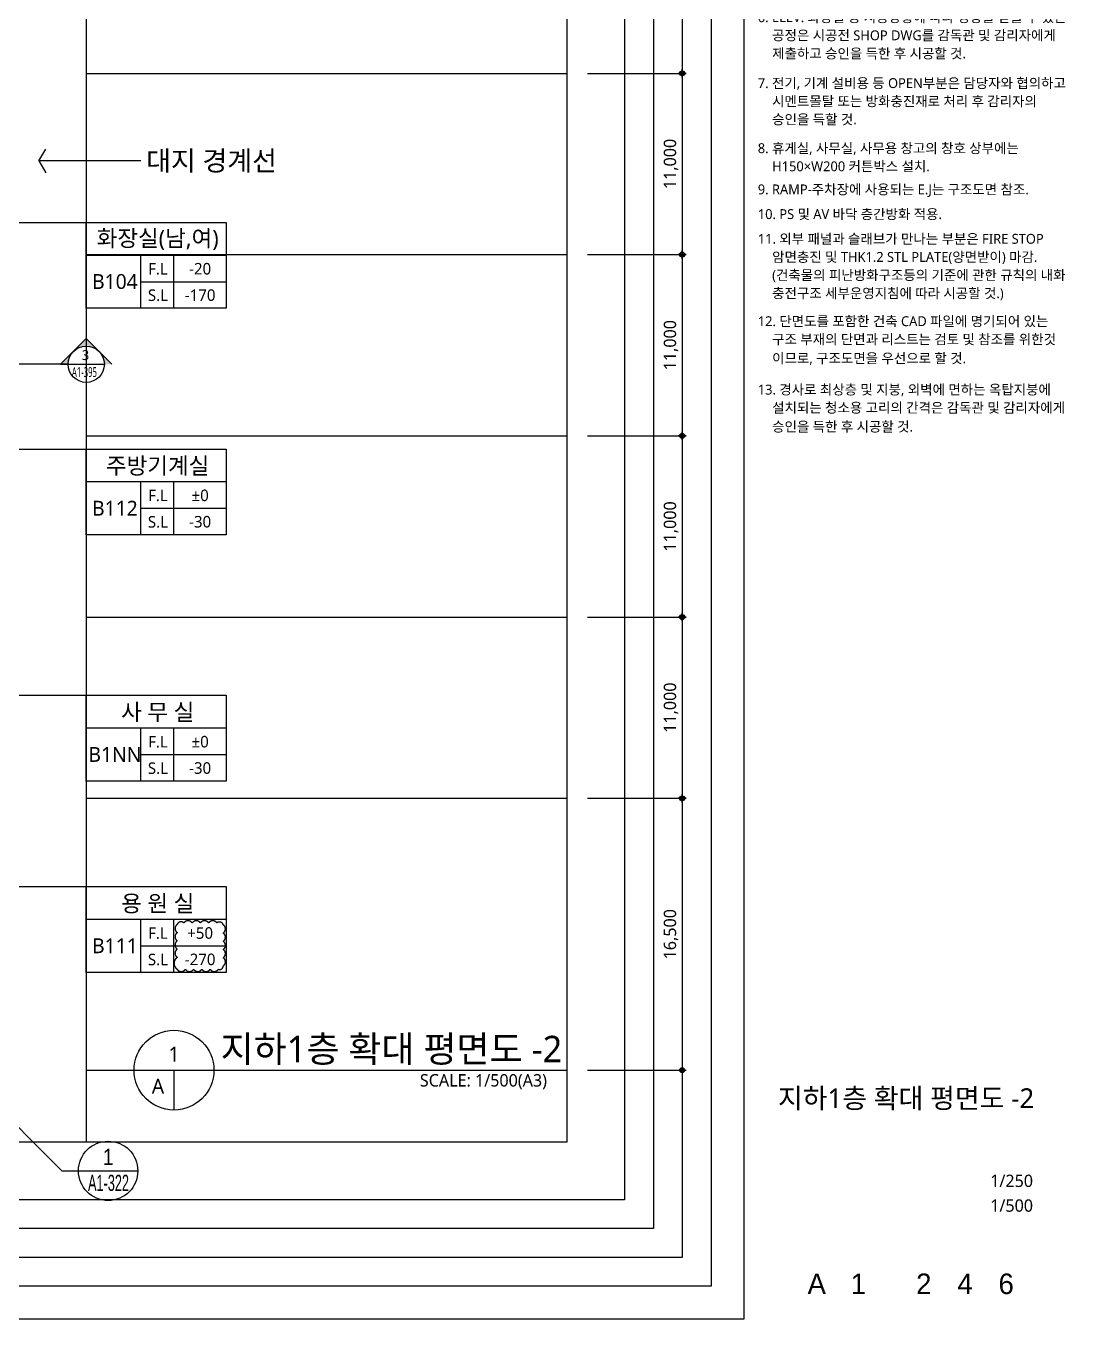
# Model space of a CAD drawing. Header units: millimetres. Extents: x 45782458 to 46215946, y 191740 to 1509539.
# Drawn here: x 46139377 to 46202835, y 1055740 to 1134234 of the extents above; entities that cross this region are included whole.
import ezdxf
from ezdxf.enums import TextEntityAlignment as Align

# ---------------------------------------------------------------- set-up
doc = ezdxf.new("R2010")
doc.units = ezdxf.units.MM
doc.header["$LTSCALE"] = 1000
doc.header["$MEASUREMENT"] = 0
doc.header["$PDSIZE"] = -10
doc.linetypes.add('ACAD_ISO03W100', pattern=[30, 12, -18])
doc.layers.get('0').update_dxf_attribs({"linetype": 'CONTINUOUS'})
doc.layers.get('Defpoints').update_dxf_attribs({"color": 171, "linetype": 'CONTINUOUS'})
for name, color, linetype in [('cen', 14, 'CONTINUOUS'), ('DIM', 7, 'CONTINUOUS'), ('LED', 7, 'CONTINUOUS'), ('NDIM', 7, 'CONTINUOUS'), ('SYM', 7, 'CONTINUOUS'), ('TEXT', 3, 'CONTINUOUS'), ('TEXT(MIN)', 7, 'CONTINUOUS'), ('TEXT(노트)', 7, 'CONTINUOUS'), ('TEXT(실명)', 3, 'CONTINUOUS'), ('TEXT-TITLE', 6, 'CONTINUOUS'), ('TEXT-기입', 6, 'CONTINUOUS'), ('TITLE', 7, 'CONTINUOUS'), ('구간정리', 6, 'CONTINUOUS'), ('구간정리-TEXT', 3, 'CONTINUOUS')]:
    doc.layers.add(name, color=color, linetype=linetype)
doc.layers.add('VE변경사항적용-20220616', color=10, linetype='CONTINUOUS', plot=False)
doc.styles.add('CGS', font='cgse', dxfattribs={"bigfont": 'cgs'})
doc.styles.add('SYM$0$ARIAL', font='arial.ttf')
doc.styles.add('SYM$0$돋움', font='', dxfattribs={"width": 0.9})
doc.styles.add('TE', font='malgun_0.ttf')
doc.styles.add('나눔바른고딕', font='NanumBarunGothic.ttf')
doc.styles.get('SYM$0$돋움').set_extended_font_data('Dotum')
doc.dimstyles.new('BA', dxfattribs={"dimscale": 500, "dimtxt": 3, "dimasz": 1, "dimexe": 1, "dimexo": 5, "dimgap": 0.9, "dimtad": 1, "dimdec": 0, "dimdsep": 46, "dimlunit": 6, "dimtxsty": 'TE', "dimblk": 'DDD', "dimcen": 2.5, "dimclrd": 256, "dimclre": 256, "dimclrt": 3, "dimazin": 2, "dimtfac": 1, "dimtdec": 0, "dimtix": 1, "dimtmove": 2, "dimatfit": 3, "dimldrblk": 'DDD', "dimfxl": 1, "dimtolj": 1, "dimtzin": 0, "dimarcsym": 2})

# ---------------------------------------------------------------- blocks, each defined once
blk = doc.blocks.new('A$C51E23882')
at = {"layer": 'TITLE'}
blk.add_lwpolyline([(8500, 0), (0, 0), (0, 5200), (8500, 5200)], close=True, dxfattribs=at)
for points in [[(8500, 3200), (0, 3200)], [(3300, 3200), (3300, 0)], [(5300, 3200), (5300, 0)], [(3300, 1600), (8500, 1600)]]:
    blk.add_lwpolyline(points, dxfattribs=at)
at = {"layer": 'TITLE', "style": '나눔바른고딕'}
for s, p in [('F.L', (4352, 2378)), ('S.L', (4352, 778))]:
    blk.add_text(s, height=700, dxfattribs=at).set_placement(p, align=Align.MIDDLE)
blk = doc.blocks.new('DDD')
at = {"layer": 'DIM', "color": 0}
for p, q in [((-1, 0), (1, 0)), ((0, -1), (0, 1))]:
    blk.add_line(p, q, dxfattribs=at)
for radius in [0.6, 0.3]:
    blk.add_circle((0, 0), radius, dxfattribs=at)
blk = doc.blocks.new('*D533')
at = {"layer": 'Defpoints', "color": 0, "ltscale": 0.4, "transparency": 16777216}
for p in [(46172222, 1087351), (46172222, 1070851), (46179222, 1070851)]:
    blk.add_point(p, dxfattribs=at)
at = {"layer": 'NDIM', "lineweight": -2, "ltscale": 0.4, "transparency": 16777216}
for p, q in [((46173472, 1087351), (46179472, 1087351)), ((46179222, 1087101), (46179222, 1071101)), ((46173472, 1070851), (46179472, 1070851))]:
    blk.add_line(p, q, dxfattribs=at)
at = {"layer": 'NDIM', "lineweight": -2, "ltscale": 0.4, "transparency": 16777216, "xscale": 250, "yscale": 250, "zscale": 250}
for p, rotation in [((46179222, 1087351), 90), ((46179222, 1070851), 270)]:
    blk.add_blockref('DDD', p, dxfattribs=dict(at, rotation=rotation))
at = {"layer": 'NDIM', "color": 3, "ltscale": 0.4, "transparency": 16777216, "insert": (46178545, 1079101), "char_height": 750, "attachment_point": 5, "rotation": 90, "style": 'TE'}
blk.add_mtext('\\A1;16,500', dxfattribs=at)
blk = doc.blocks.new('*D534')
at = {"layer": 'Defpoints', "color": 0, "ltscale": 0.4, "transparency": 16777216}
for p in [(46172222, 1098351), (46172222, 1087351), (46179222, 1087351)]:
    blk.add_point(p, dxfattribs=at)
at = {"layer": 'NDIM', "lineweight": -2, "ltscale": 0.4, "transparency": 16777216}
for p, q in [((46173472, 1098351), (46179472, 1098351)), ((46179222, 1098101), (46179222, 1087601)), ((46173472, 1087351), (46179472, 1087351))]:
    blk.add_line(p, q, dxfattribs=at)
at = {"layer": 'NDIM', "lineweight": -2, "ltscale": 0.4, "transparency": 16777216, "xscale": 250, "yscale": 250, "zscale": 250}
for p, rotation in [((46179222, 1098351), 90), ((46179222, 1087351), 270)]:
    blk.add_blockref('DDD', p, dxfattribs=dict(at, rotation=rotation))
at = {"layer": 'NDIM', "color": 3, "ltscale": 0.4, "transparency": 16777216, "insert": (46178545, 1092851), "char_height": 750, "attachment_point": 5, "rotation": 90, "style": 'TE'}
blk.add_mtext('\\A1;11,000', dxfattribs=at)
blk = doc.blocks.new('*D535')
at = {"layer": 'Defpoints', "color": 0, "ltscale": 0.4, "transparency": 16777216}
for p in [(46172222, 1109351), (46172222, 1098351), (46179222, 1098351)]:
    blk.add_point(p, dxfattribs=at)
at = {"layer": 'NDIM', "lineweight": -2, "ltscale": 0.4, "transparency": 16777216}
for p, q in [((46173472, 1109351), (46179472, 1109351)), ((46179222, 1109101), (46179222, 1098601)), ((46173472, 1098351), (46179472, 1098351))]:
    blk.add_line(p, q, dxfattribs=at)
at = {"layer": 'NDIM', "lineweight": -2, "ltscale": 0.4, "transparency": 16777216, "xscale": 250, "yscale": 250, "zscale": 250}
for p, rotation in [((46179222, 1109351), 90), ((46179222, 1098351), 270)]:
    blk.add_blockref('DDD', p, dxfattribs=dict(at, rotation=rotation))
at = {"layer": 'NDIM', "color": 3, "ltscale": 0.4, "transparency": 16777216, "insert": (46178545, 1103851), "char_height": 750, "attachment_point": 5, "rotation": 90, "style": 'TE'}
blk.add_mtext('\\A1;11,000', dxfattribs=at)
blk = doc.blocks.new('*D536')
at = {"layer": 'Defpoints', "color": 0, "ltscale": 0.4, "transparency": 16777216}
for p in [(46172222, 1120351), (46172222, 1109351), (46179222, 1109351)]:
    blk.add_point(p, dxfattribs=at)
at = {"layer": 'NDIM', "lineweight": -2, "ltscale": 0.4, "transparency": 16777216}
for p, q in [((46173472, 1120351), (46179472, 1120351)), ((46179222, 1120101), (46179222, 1109601)), ((46173472, 1109351), (46179472, 1109351))]:
    blk.add_line(p, q, dxfattribs=at)
at = {"layer": 'NDIM', "lineweight": -2, "ltscale": 0.4, "transparency": 16777216, "xscale": 250, "yscale": 250, "zscale": 250}
for p, rotation in [((46179222, 1120351), 90), ((46179222, 1109351), 270)]:
    blk.add_blockref('DDD', p, dxfattribs=dict(at, rotation=rotation))
at = {"layer": 'NDIM', "color": 3, "ltscale": 0.4, "transparency": 16777216, "insert": (46178545, 1114851), "char_height": 750, "attachment_point": 5, "rotation": 90, "style": 'TE'}
blk.add_mtext('\\A1;11,000', dxfattribs=at)
blk = doc.blocks.new('*D537')
at = {"layer": 'Defpoints', "color": 0, "ltscale": 0.4, "transparency": 16777216}
for p in [(46172222, 1131351), (46172222, 1120351), (46179222, 1120351)]:
    blk.add_point(p, dxfattribs=at)
at = {"layer": 'NDIM', "lineweight": -2, "ltscale": 0.4, "transparency": 16777216}
for p, q in [((46173472, 1131351), (46179472, 1131351)), ((46179222, 1131101), (46179222, 1120601)), ((46173472, 1120351), (46179472, 1120351))]:
    blk.add_line(p, q, dxfattribs=at)
at = {"layer": 'NDIM', "lineweight": -2, "ltscale": 0.4, "transparency": 16777216, "xscale": 250, "yscale": 250, "zscale": 250}
for p, rotation in [((46179222, 1131351), 90), ((46179222, 1120351), 270)]:
    blk.add_blockref('DDD', p, dxfattribs=dict(at, rotation=rotation))
at = {"layer": 'NDIM', "color": 3, "ltscale": 0.4, "transparency": 16777216, "insert": (46178545, 1125851), "char_height": 750, "attachment_point": 5, "rotation": 90, "style": 'TE'}
blk.add_mtext('\\A1;11,000', dxfattribs=at)
blk = doc.blocks.new('*D538')
at = {"layer": 'Defpoints', "color": 0, "ltscale": 0.4, "transparency": 16777216}
for p in [(46172222, 1147851), (46172222, 1131351), (46179222, 1131351)]:
    blk.add_point(p, dxfattribs=at)
at = {"layer": 'NDIM', "lineweight": -2, "ltscale": 0.4, "transparency": 16777216}
for p, q in [((46173472, 1147851), (46179472, 1147851)), ((46179222, 1147601), (46179222, 1131601)), ((46173472, 1131351), (46179472, 1131351))]:
    blk.add_line(p, q, dxfattribs=at)
at = {"layer": 'NDIM', "lineweight": -2, "ltscale": 0.4, "transparency": 16777216, "xscale": 250, "yscale": 250, "zscale": 250}
for p, rotation in [((46179222, 1147851), 90), ((46179222, 1131351), 270)]:
    blk.add_blockref('DDD', p, dxfattribs=dict(at, rotation=rotation))
at = {"layer": 'NDIM', "color": 3, "ltscale": 0.4, "transparency": 16777216, "insert": (46178545, 1139601), "char_height": 750, "attachment_point": 5, "rotation": 90, "style": 'TE'}
blk.add_mtext('\\A1;16,500', dxfattribs=at)
blk = doc.blocks.new('sadnjfknkfggfhfgh')
at = {"layer": 'TEXT(MIN)'}
for points in [[(43152817, 1561090), (43187500, 1561090)], [(43158517, 1561090), (43158517, 1538590)], [(43169917, 1561090), (43169917, 1538590)], [(43175917, 1561090), (43175917, 1538590)], [(43181917, 1561090), (43181917, 1538590)], [(43152817, 1558590), (43187500, 1558590)], [(43152817, 1556090), (43187500, 1556090)], [(43152817, 1553590), (43187500, 1553590)], [(43152817, 1551090), (43187500, 1551090)], [(43152817, 1548590), (43187500, 1548590)], [(43152817, 1546090), (43187500, 1546090)], [(43152817, 1543590), (43187500, 1543590)], [(43152817, 1541090), (43187500, 1541090)], [(43152817, 1538590), (43187500, 1538590)]]:
    blk.add_lwpolyline(points, dxfattribs=at)
at = {"layer": 'VE변경사항적용-20220616', "linetype": 'ACAD_ISO03W100'}
for points in [[(43169553, 1561457, 0.5205671), (43170553, 1561457, 0.5205671), (43171553, 1561457, 0.5205671), (43172553, 1561457, 0.5205671), (43173553, 1561457, 0.5205671), (43174553, 1561457, 0.5205671), (43175553, 1561457, 0.5205671), (43176324, 1561686, 0.5205671), (43176324, 1562686, 0.5205671), (43176324, 1563686, 0.5205671), (43175411, 1563773, 0.5205671), (43174411, 1563773, 0.5205671), (43173411, 1563773, 0.5205671), (43172411, 1563773, 0.5205671), (43171411, 1563773, 0.5205671), (43170411, 1563773, 0.5205671), (43169553, 1563630, 0.5205671), (43169553, 1562630, 0.5205671)], [(43176283, 1538961, 0.5205671), (43177283, 1538961, 0.5205671), (43178283, 1538961, 0.5205671), (43179283, 1538961, 0.5205671), (43180283, 1538961, 0.5205671), (43181283, 1538961, 0.5205671), (43181611, 1539632, 0.5205671), (43181611, 1540632, 0.5205671), (43181611, 1541632, 0.5205671), (43181611, 1542632, 0.5205671), (43181611, 1543632, 0.5205671), (43181611, 1544632, 0.5205671), (43181611, 1545632, 0.5205671), (43181611, 1546632, 0.5205671), (43181611, 1547632, 0.5205671), (43181611, 1548632, 0.5205671), (43181611, 1549632, 0.5205671), (43181611, 1550632, 0.5205671), (43181611, 1551632, 0.5205671), (43181611, 1552632, 0.5205671), (43181611, 1553632, 0.5205671), (43181611, 1554632, 0.5205671), (43181611, 1555632, 0.5205671), (43181611, 1556632, 0.5205671), (43181611, 1557632, 0.5205671), (43181186, 1558208, 0.5205671), (43180186, 1558208, 0.5205671), (43179186, 1558208, 0.5205671), (43178186, 1558208, 0.5205671), (43177186, 1558208, 0.5205671), (43176283, 1558111, 0.5205671), (43176283, 1557111, 0.5205671), (43176283, 1556111, 0.5205671), (43176283, 1555111, 0.5205671), (43176283, 1554111, 0.5205671), (43176283, 1553111, 0.5205671), (43176283, 1552111, 0.5205671), (43176283, 1551111, 0.5205671), (43176283, 1550111, 0.5205671), (43176283, 1549111, 0.5205671), (43176283, 1548111, 0.5205671), (43176283, 1547111, 0.5205671), (43176283, 1546111, 0.5205671), (43176283, 1545111, 0.5205671), (43176283, 1544111, 0.5205671), (43176283, 1543111, 0.5205671), (43176283, 1542111, 0.5205671), (43176283, 1541111, 0.5205671), (43176283, 1540111, 0.5205671)]]:
    blk.add_lwpolyline(points, format="xyb", close=True, dxfattribs=at)
at = {"layer": 'TEXT(MIN)', "style": '나눔바른고딕'}
for s, p in [('1. 각 층의 F.L은 창고 내부 바닥마감면을 기준으로 하며', (43151304, 1564928)), ('GL.±0은 대지 진입레벨 FH:66.41를 기준으로 함.', (43153044, 1562728)), ('2. 각 층 창고와 주차장간의 F.L은 높이차이 1,100㎜를', (43151304, 1536398)), ('기준으로 하며, 추후 창고 운영 및 접안방식 등에 따라', (43153044, 1534198)), ('변동될 수 있으므로, 반드시 감독관 및 감리자의 승인을', (43153044, 1531998)), ('득한 후 시공할 것.', (43153044, 1529798)), ('3. 서로 다른 바닥마감이 만나는 모든 곳에는 재료분리대', (43151304, 1525928)), ('를 설치할 것.', (43153044, 1523728)), ('4. 거실의 용도로 사용되는 실 내부의 석고보드부분 도장', (43151304, 1519928)), ('공사시 ALL PUTTY후 도장할 것(천장 마감높이+200)', (43153044, 1517728)), ('(홀, 복도, 사무실, 휴게실 외)', (43153044, 1515528)), ('5. 모든 내장재는 법적 기준에 맞는 불연 및 방염자재를', (43151304, 1510928)), ('사용할 것.', (43153044, 1508728)), ('6. ELEV. 화장실 등 시공상황에 따라 영향을 받을 수 있는', (43151304, 1504928)), ('공정은 시공전 SHOP DWG를 감독관 및 감리자에게', (43153044, 1502728)), ('제출하고 승인을 득한 후 시공할 것.', (43153044, 1500528)), ('7. 전기, 기계 설비용 등 OPEN부분은 담당자와 협의하고', (43151304, 1496928)), ('시멘트몰탈 또는 방화충진재로 처리 후 감리자의', (43153044, 1494728)), ('승인을 득할 것.', (43153044, 1492528)), ('8. 휴게실, 사무실, 사무용 창고의 창호 상부에는', (43151304, 1489028)), ('H150×W200 커튼박스 설치.', (43153044, 1486828)), ('9. RAMP-주차장에 사용되는 E.J는 구조도면 참조.', (43151304, 1484028)), ('10. PS 및 AV 바닥 층간방화 적용.', (43151304, 1481028)), ('11. 외부 패널과 슬래브가 만나는 부분은 FIRE STOP', (43151304, 1478028)), ('암면충진 및 THK1.2 STL PLATE(양면받이) 마감.', (43153044, 1475828)), ('(건축물의 피난방화구조등의 기준에 관한 규칙의 내화', (43153044, 1473628)), ('충전구조 세부운영지침에 따라 시공할 것.)', (43153044, 1471428)), ('12. 단면도를 포함한 건축 CAD 파일에 명기되어 있는', (43151304, 1468028)), ('구조 부재의 단면과 리스트는 검토 및 참조를 위한것', (43153044, 1465828)), ('이므로, 구조도면을 우선으로 할 것.', (43153044, 1463528)), ('13. 경사로 최상층 및 지붕, 외벽에 면하는 옥탑지붕에', (43151304, 1459728)), ('설치되는 청소용 고리의 간격은 감독관 및 감리자에게', (43153044, 1457528)), ('승인을 득한 후 시공할 것.', (43153044, 1455228))]:
    blk.add_text(s, height=1200, dxfattribs=at).set_placement(p, align=Align.MIDDLE_LEFT)
for s, height, p in [('구 분', 1000, (43155666, 1559896)), ('주 용 도', 1000, (43164299, 1559896)), ('층고', 1000, (43172962, 1559896)), ('비 고', 1000, (43185143, 1559896)), ('G.L', 1000, (43178962, 1559896)), ('지붕', 900, (43155666, 1557396)), ('-', 900, (43164289, 1557396)), ('주차장기준', 900, (43184845, 1557396)), ('지상5층', 900, (43155666, 1554896)), ('상온창고', 900, (43164289, 1554896)), ('지상4층', 900, (43155666, 1552396)), ('상온창고', 900, (43164070, 1552396)), ('지상3층', 900, (43155666, 1549896)), ('상온창고', 900, (43164070, 1549896)), ('지상2층', 900, (43155666, 1547396)), ('냉동창고', 900, (43164070, 1547396)), ('지상1층', 900, (43155666, 1544896)), ('냉동창고', 900, (43164070, 1544896)), ('지하1층', 900, (43155666, 1542396)), ('사무실, 부대시설', 900, (43164070, 1542396)), ('중층구간', 900, (43184845, 1542396)), ('지하2층', 900, (43155666, 1539896)), ('냉동창고, 기계실 등', 900, (43164070, 1539896))]:
    blk.add_text(s, height=height, dxfattribs=at).set_placement(p, align=Align.MIDDLE_CENTER)
for s, p in [('-', (43175487, 1557396)), ('+51,190', (43181487, 1557396)), ('10,000', (43175487, 1554896)), ('+41,190', (43181487, 1554896)), ('10,000', (43175487, 1552396)), ('+31,190', (43181487, 1552396)), ('10,000', (43175487, 1549896)), ('+21,190', (43181487, 1549896)), ('10,000', (43175487, 1547396)), ('+11,190', (43181487, 1547396)), ('10,000', (43175487, 1544896)), ('+1,190', (43181487, 1544896)), ('5,500', (43175487, 1542396)), ('-4,310', (43181487, 1542396)), ('11,500', (43175487, 1539896)), ('-10,310', (43181487, 1539896))]:
    blk.add_text(s, height=900, dxfattribs=at).set_placement(p, align=Align.MIDDLE_RIGHT)
blk = doc.blocks.new('SYM$0$det-tar-wi')
at = {"layer": '구간정리', "ltscale": 0.2}
blk.add_line((0, 0), (11, 0), dxfattribs=at)
blk.add_circle((5.5, 0), 5.5, dxfattribs=at)
at = {"layer": '구간정리-TEXT', "color": 3, "style": 'SYM$0$ARIAL'}
blk.add_attdef('2', text='', height=3, dxfattribs=at).set_placement((5.5, 2.58), align=Align.MIDDLE_CENTER)
at = {"layer": '구간정리-TEXT', "color": 3, "style": 'SYM$0$ARIAL', "width": 0.6}
blk.add_attdef('A1.00', text='', height=3, dxfattribs=at).set_placement((5.57, -2.22), align=Align.MIDDLE_CENTER)

msp = doc.modelspace()

# ---------------------------------------------------------------- hatches: boundary and pattern name
at = {"layer": 'SYM'}
h = msp.add_hatch(color=256, dxfattribs=at)
h.paths.add_polyline_path([(46143042.2, 1115249.7), (46142264.4, 1114471.9, -0.4142136), (46143820, 1114471.9)])
h.paths.add_polyline_path([(46142264.4, 1114471.9), (46141486.6, 1113694.1), (46141942.2, 1113694.1, -0.1989124)])
h.paths.add_polyline_path([(46143820, 1114471.9, -0.1989124), (46144142.2, 1113694.1), (46144597.8, 1113694.1)])

# ---------------------------------------------------------------- linework, layer by layer
msp.add_line((46141942.2, 1113694.1), (46144142.2, 1113694.1))
at = {"ltscale": 10000}
for points in [[(46124782.8, 1122306.6), (46143042.2, 1122306.6)], [(46124980.2, 1108551.3), (46143042.2, 1108551.3)], [(46103709.8, 1093601.3), (46143042.2, 1093601.3)], [(46116934.8, 1081988.8), (46143042.2, 1081988.8)]]:
    msp.add_lwpolyline(points, dxfattribs=at)
at = {"layer": 'cen', "ltscale": 10000}
for p, q in [((46143042.2, 1131351.3), (46172222.3, 1131351.3)), ((46143042.2, 1120351.3), (46172222.3, 1120351.3)), ((46143042.2, 1109351.3), (46172222.3, 1109351.3)), ((46143042.2, 1098351.3), (46172222.3, 1098351.3)), ((46143042.2, 1087351.3), (46172222.3, 1087351.3)), ((46143042.2, 1070851.3), (46172222.3, 1070851.3))]:
    msp.add_line(p, q, dxfattribs=at)
at = {"layer": 'Defpoints'}
for points in [[(46182972.3, 1055740.2), (46006272.3, 1055740.2), (46006272.3, 1193440.2), (46182972.3, 1193440.2)], [(46180972.3, 1057740.2), (46010022.3, 1057740.2), (46010022.3, 1191440.2), (46180972.3, 1191440.2)], [(46179222.3, 1059490.2), (46011772.3, 1059490.2), (46011772.3, 1189690.2), (46179222.3, 1189690.2)], [(46177472.3, 1061240.2), (46013522.3, 1061240.2), (46013522.3, 1187940.2), (46177472.3, 1187940.2)], [(46175722.3, 1062990.2), (46015272.3, 1062990.2), (46015272.3, 1186190.2), (46175722.3, 1186190.2)], [(46172222.3, 1066490.2), (46018772.3, 1066490.2), (46018772.3, 1182690.2), (46172222.3, 1182690.2)], [(46143042.2, 1066490.2), (46018772.3, 1066490.2), (46018772.3, 1182690.2), (46143042.2, 1182690.2)]]:
    msp.add_lwpolyline(points, close=True, dxfattribs=at)
at = {"layer": 'LED'}
for points in [[(46140168.5, 1126032.3), (46140579.9, 1126744.9)], [(46146355.9, 1126032.3), (46140168.5, 1126032.3), (46140579.9, 1125319.7)]]:
    msp.add_lwpolyline(points, dxfattribs=at)
at = {"layer": 'SYM'}
for p, q in [((46141486.6, 1113694.1), (46143042.2, 1115249.7)), ((46144597.8, 1113694.1), (46143042.2, 1115249.7)), ((46141942.2, 1113694.1), (46128787.3, 1113694.1)), ((46141486.6, 1113694.1), (46141942.2, 1113694.1)), ((46145944.3, 1070851.3), (46172222.3, 1070851.3)), ((46148368.5, 1070851.3), (46148368.5, 1068427.1))]:
    msp.add_line(p, q, dxfattribs=at)
for centre, radius in [((46143042.2, 1113694.1), 1100), ((46148368.5, 1070851.3), 2424.2)]:
    msp.add_circle(centre, radius, dxfattribs=at)
at = {"layer": 'VE변경사항적용-20220616', "linetype": 'ACAD_ISO03W100'}
msp.add_lwpolyline([(46148562.7, 1076972.9, 0.5205671), (46149062.7, 1076972.9, 0.5205671), (46149562.7, 1076972.9, 0.5205671), (46150062.7, 1076972.9, 0.5205671), (46150562.7, 1076972.9, 0.5205671), (46151062.7, 1076972.9, 0.5205671), (46151360.6, 1077174.9, 0.5205671), (46151360.6, 1077674.9, 0.5205671), (46151360.6, 1078174.9, 0.5205671), (46151360.6, 1078674.9, 0.5205671), (46151360.6, 1079174.9, 0.5205671), (46151360.6, 1079674.9, 0.5205671), (46150973.3, 1079787.6, 0.5205671), (46150473.3, 1079787.6, 0.5205671), (46149973.3, 1079787.6, 0.5205671), (46149473.3, 1079787.6, 0.5205671), (46148973.3, 1079787.6, 0.5205671), (46148562.7, 1079698.2, 0.5205671), (46148562.7, 1079198.2, 0.5205671), (46148562.7, 1078698.2, 0.5205671), (46148562.7, 1078198.2, 0.5205671), (46148562.7, 1077698.2, 0.5205671)], format="xyb", close=True, dxfattribs=at)
at = {"layer": '구간정리', "ltscale": 0.2}
msp.add_lwpolyline([(46136822.3, 1069483.1), (46141565.3, 1064740.2), (46142572.2, 1064740.2)], dxfattribs=at)

# ---------------------------------------------------------------- block references
at = {"xscale": 0.5, "yscale": 0.5, "zscale": 0.5}
msp.add_blockref('sadnjfknkfggfhfgh', (24608160.6, 382295.1), dxfattribs=at)
for p in [(46143042.2, 1117106.6), (46143042.2, 1103351.3), (46143042.2, 1088401.3), (46143042.2, 1076788.8)]:
    msp.add_blockref('A$C51E23882', p)
at = {"layer": '구간정리'}
ref = msp.add_blockref('SYM$0$det-tar-wi', (46142572.2, 1064740.2), dxfattribs=dict(at, xscale=327.2727272727273, yscale=327.2727272727273, zscale=327.2727272727273))
ref.add_attrib('A1.00', 'A1-322', dxfattribs={"layer": '구간정리-TEXT', "color": 3, "height": 981.82, "style": 'SYM$0$돋움', "width": 0.6}).set_placement((46144394.2, 1064012.5), align=Align.MIDDLE_CENTER)
ref.add_attrib('2', '1', dxfattribs={"layer": '구간정리-TEXT', "color": 3, "height": 981.8, "style": 'SYM$0$돋움', "width": 0.9}).set_placement((46144372.2, 1065585.6), align=Align.MIDDLE_CENTER)

# ---------------------------------------------------------------- texts
at = {"layer": 'TEXT', "style": '나눔바른고딕'}
msp.add_text('지하1층 확대 평면도 -2', height=1600, dxfattribs=at).set_placement((46151199.1, 1071336.2))
for s, p in [('1', (46148368.5, 1071821)), ('A', (46147398.8, 1069881.6))]:
    msp.add_text(s, height=900, dxfattribs=at).set_placement(p, align=Align.MIDDLE)
msp.add_text('SCALE: 1/500(A3)', height=750, dxfattribs=at).set_placement((46171013.6, 1070608.9), align=Align.TOP_RIGHT)
at = {"layer": 'TEXT(노트)', "style": '나눔바른고딕'}
for s, height, p in [('대지 경계선', 1200, (46146680.9, 1125441.7)), ('3', 600, (46142777, 1113951.3))]:
    msp.add_text(s, height=height, dxfattribs=at).set_placement(p)
at = {"layer": 'TEXT(노트)', "style": '나눔바른고딕', "width": 0.6}
msp.add_text('A1-395', height=600, dxfattribs=at).set_placement((46142169.2, 1112920.8))
at = {"layer": 'TEXT(실명)', "style": '나눔바른고딕'}
for s, p in [('화장실(남,여)', (46147379.9, 1121300.8)), ('주방기계실', (46147379.9, 1107545.5)), ('사 무 실', (46147379.9, 1092595.5)), ('용 원 실', (46147379.9, 1080983))]:
    msp.add_text(s, height=1000, dxfattribs=at).set_placement(p, align=Align.MIDDLE)
at = {"layer": 'TEXT-TITLE', "style": '나눔바른고딕'}
msp.add_text('지하1층 확대 평면도 -2', height=1200, dxfattribs=at).set_placement((46192814.3, 1068548), align=Align.CENTER)
at = {"layer": 'TEXT-기입', "style": '나눔바른고딕'}
for s, height, p in [('-20', 700, (46149958.3, 1119494.5)), ('B104', 900, (46144783.5, 1118719.9)), ('-170', 700, (46149958.3, 1117894.5)), ('±0', 700, (46149958.3, 1105739.2)), ('B112', 900, (46144783.5, 1104964.7)), ('-30', 700, (46149958.3, 1104139.2)), ('±0', 700, (46149958.3, 1090789.2)), ('B1NN', 900, (46144783.5, 1090014.7)), ('-30', 700, (46149958.3, 1089189.2)), ('+50', 700, (46149958.3, 1079176.7)), ('B111', 900, (46144783.5, 1078402.2)), ('-270', 700, (46149958.3, 1077576.7))]:
    msp.add_text(s, height=height, dxfattribs=at).set_placement(p, align=Align.MIDDLE)
for s, p in [('1/250', (46197923.2, 1063534.9)), ('1/500', (46197923.2, 1062034.9))]:
    msp.add_text(s, height=750, dxfattribs=at).set_placement(p, align=Align.BOTTOM_LEFT)
at = {"layer": 'TEXT-기입', "style": 'CGS'}
for s, p in [('A', (46187391.7, 1057884.9)), ('1', (46189923.1, 1057884.9)), ('2', (46193891.7, 1057884.9)), ('4', (46196391.7, 1057884.9)), ('6', (46198891.7, 1057884.9))]:
    msp.add_text(s, height=1250, dxfattribs=at).set_placement(p, align=Align.MIDDLE_CENTER)

# ---------------------------------------------------------------- dimensions: what is measured, and where the dimension line sits
at = {"layer": 'NDIM', "ltscale": 0.4}
for base, p1, p2, picture, middle in [((46179222.3, 1131351.3), (46172222.3, 1147851.3), (46172222.3, 1131351.3), '*D538', (46178544.9, 1139601.3)), ((46179222.3, 1120351.3), (46172222.3, 1131351.3), (46172222.3, 1120351.3), '*D537', (46178544.9, 1125851.3)), ((46179222.3, 1109351.3), (46172222.3, 1120351.3), (46172222.3, 1109351.3), '*D536', (46178544.9, 1114851.3)), ((46179222.3, 1098351.3), (46172222.3, 1109351.3), (46172222.3, 1098351.3), '*D535', (46178544.9, 1103851.3)), ((46179222.3, 1087351.3), (46172222.3, 1098351.3), (46172222.3, 1087351.3), '*D534', (46178544.9, 1092851.3)), ((46179222.3, 1070851.3), (46172222.3, 1087351.3), (46172222.3, 1070851.3), '*D533', (46178544.9, 1079101.3))]:
    dim = msp.add_linear_dim(base=base, p1=p1, p2=p2, angle=270, dimstyle='BA', override={"dimscale": 250}, dxfattribs=at)
    dim.commit()
    dim.dimension.update_dxf_attribs({"geometry": picture, "text_midpoint": middle})

doc.saveas('drawing.dxf')
